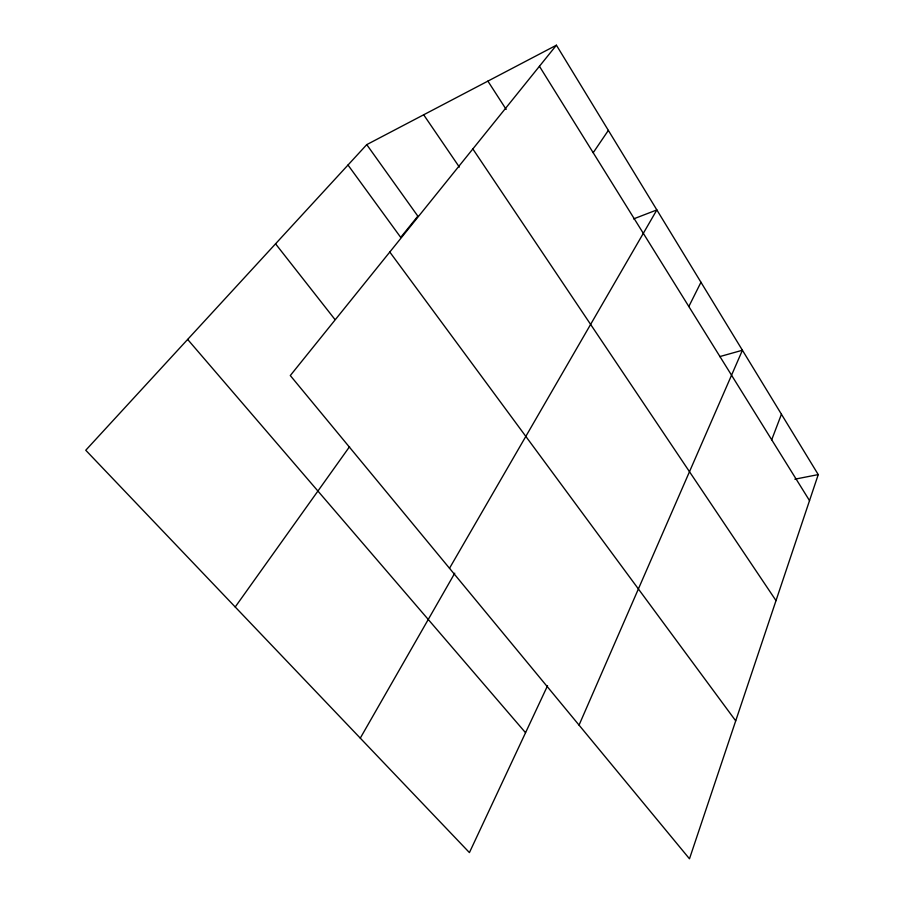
<?xml version="1.0" encoding="UTF-8"?>
<svg xmlns="http://www.w3.org/2000/svg" width="904" height="904" viewBox="0 0 904 904"><rect width="100%" height="100%" fill="white"/><g stroke="black" fill="none" stroke-linecap="round" stroke-linejoin="round"><path stroke-width="1.36" d="M818.244 474.6L689.481 858.8L290.297 375.544L556.412 45.2L818.244 474.6L794.865 479.188M771.7 439.785L781.44 414.247M579.046 725.11L742.421 350.243L719.697 356.617M547.564 685.695L469.425 852.596L85.756 450.248L366.753 144.629L556.412 45.2M688.825 306.524L700.973 282.263M360.278 738.139L454.757 573.192M449.503 568.288L656.858 209.931L633.568 218.904M593.193 152.719L608.358 130.379M235.209 606.991L349.565 446.678M187.648 339.418L525.552 732.715M275.55 243.82L334.729 319.214M389.793 252.035L735.709 720.85M347.995 165.025L400.709 237.39L417.84 216.146L366.753 144.629M423.671 114.785L459.345 167.082M472.837 148.945L776.016 600.618M487.889 81.123L506.172 109.418M539.439 66.274L809.532 500.624"/></g></svg>
